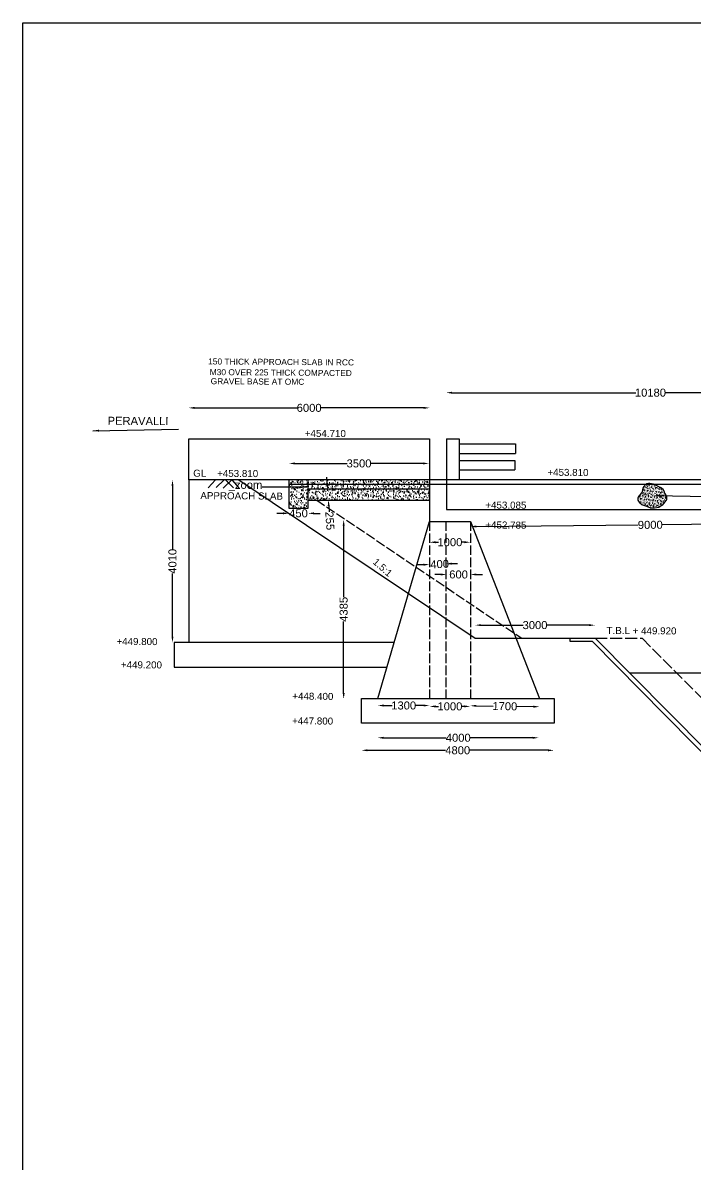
# Model space of a CAD drawing. Header units: millimetres. Extents: x 3893 to 82843, y 1293 to 64748.
# Drawn here: x 3893 to 20692, y 36235 to 64748 of the extents above; entities that cross this region are included whole.
import ezdxf

# ---------------------------------------------------------------- set-up
doc = ezdxf.new("R2010")
doc.units = ezdxf.units.MM
doc.header["$MEASUREMENT"] = 0
doc.linetypes.add('ACAD_ISO02W100', pattern=[15, 12, -3])
for name, color, linetype in [('DIMENSION', 7, 'Continuous'), ('DRAWING', 7, 'Continuous'), ('TEXT', 7, 'Continuous')]:
    doc.layers.add(name, color=color, linetype=linetype)
doc.styles.get("Standard").update_dxf_attribs({"font": 'arial.ttf'})
doc.dimstyles.get("Standard").update_dxf_attribs({"dimtxt": 200, "dimasz": 150, "dimexe": 0.18, "dimexo": 0.0625, "dimgap": 0.09, "dimtad": 0, "dimdec": 0, "dimzin": 0, "dimdsep": 46, "dimtxsty": 'Standard', "dimcen": 0.09, "dimse1": 1, "dimse2": 1, "dimadec": 0, "dimazin": 0, "dimtfac": 1, "dimtdec": 0, "dimtofl": 0, "dimtmove": 0, "dimatfit": 3, "dimfxl": 1, "dimtolj": 1, "dimtzin": 0, "dimarcsym": 0})

# ---------------------------------------------------------------- blocks, each defined once
blk = doc.blocks.new('*D2')
at = {"layer": 'Defpoints', "color": 0, "transparency": 16777216}
for p in [(14055, 51764), (15074, 51772), (15074, 51764)]:
    blk.add_point(p, dxfattribs=at)
at = {"layer": 'DIMENSION', "color": 0, "lineweight": -2, "transparency": 16777216}
for p, q in [((14205, 51772), (14275, 51772)), ((14924, 51772), (14853, 51772))]:
    blk.add_line(p, q, dxfattribs=at)
at = {"layer": 'DIMENSION', "color": 0, "transparency": 16777216}
for points in [[(14205, 51797), (14205, 51747), (14055, 51772)], [(14924, 51797), (14924, 51747), (15074, 51772)]]:
    blk.add_solid(points, dxfattribs=at)
at = {"layer": 'DIMENSION', "color": 0, "transparency": 16777216, "insert": (14564, 51772), "char_height": 200, "attachment_point": 5}
blk.add_mtext('\\A1;1000', dxfattribs=at)
blk = doc.blocks.new('*D3')
at = {"layer": 'Defpoints', "color": 0, "transparency": 16777216}
for p in [(14055, 51198), (14457, 51232), (14458, 51214)]:
    blk.add_point(p, dxfattribs=at)
at = {"layer": 'DIMENSION', "color": 0, "lineweight": -2, "transparency": 16777216}
for p, q in [((13904, 51210), (13754, 51204)), ((14607, 51238), (14757, 51243))]:
    blk.add_line(p, q, dxfattribs=at)
at = {"layer": 'DIMENSION', "color": 0, "transparency": 16777216}
for points in [[(13903, 51235), (13905, 51185), (14054, 51216)], [(14606, 51262), (14608, 51213), (14457, 51232)]]:
    blk.add_solid(points, dxfattribs=at)
at = {"layer": 'DIMENSION', "color": 0, "transparency": 16777216, "insert": (14307, 51226), "char_height": 200, "attachment_point": 5, "rotation": 2.2673}
blk.add_mtext('\\A1;400', dxfattribs=at)
blk = doc.blocks.new('*D4')
at = {"layer": 'Defpoints', "color": 0, "transparency": 16777216}
for p in [(14486, 50910), (15074, 50966), (15074, 50910)]:
    blk.add_point(p, dxfattribs=at)
at = {"layer": 'DIMENSION', "color": 0, "lineweight": -2, "transparency": 16777216}
for p, q in [((14336, 50966), (14186, 50966)), ((15224, 50966), (15374, 50966))]:
    blk.add_line(p, q, dxfattribs=at)
at = {"layer": 'DIMENSION', "color": 0, "transparency": 16777216}
for points in [[(14336, 50991), (14336, 50941), (14486, 50966)], [(15224, 50991), (15224, 50941), (15074, 50966)]]:
    blk.add_solid(points, dxfattribs=at)
at = {"layer": 'DIMENSION', "color": 0, "transparency": 16777216, "insert": (14780, 50966), "char_height": 200, "attachment_point": 5}
blk.add_mtext('\\A1;600', dxfattribs=at)
blk = doc.blocks.new('*D5')
at = {"layer": 'Defpoints', "color": 0, "transparency": 16777216}
for p in [(12763, 47869), (14055, 47869), (14055, 47693)]:
    blk.add_point(p, dxfattribs=at)
at = {"layer": 'DIMENSION', "color": 0, "lineweight": -2, "transparency": 16777216}
for p, q in [((12913, 47693), (13120, 47693)), ((13905, 47693), (13698, 47693))]:
    blk.add_line(p, q, dxfattribs=at)
at = {"layer": 'DIMENSION', "color": 0, "transparency": 16777216}
for points in [[(12913, 47718), (12913, 47668), (12763, 47693)], [(13905, 47718), (13905, 47668), (14055, 47693)]]:
    blk.add_solid(points, dxfattribs=at)
at = {"layer": 'DIMENSION', "color": 0, "transparency": 16777216, "insert": (13409, 47693), "char_height": 200, "attachment_point": 5}
blk.add_mtext('\\A1;1300', dxfattribs=at)
blk = doc.blocks.new('*D6')
at = {"layer": 'Defpoints', "color": 0, "transparency": 16777216}
for p in [(14055, 47869), (15074, 47869), (15074, 47671)]:
    blk.add_point(p, dxfattribs=at)
at = {"layer": 'DIMENSION', "color": 0, "lineweight": -2, "transparency": 16777216}
for p, q in [((14205, 47671), (14275, 47671)), ((14924, 47671), (14853, 47671))]:
    blk.add_line(p, q, dxfattribs=at)
at = {"layer": 'DIMENSION', "color": 0, "transparency": 16777216}
for points in [[(14205, 47696), (14205, 47646), (14055, 47671)], [(14924, 47696), (14924, 47646), (15074, 47671)]]:
    blk.add_solid(points, dxfattribs=at)
at = {"layer": 'DIMENSION', "color": 0, "transparency": 16777216, "insert": (14564, 47671), "char_height": 200, "attachment_point": 5}
blk.add_mtext('\\A1;1000', dxfattribs=at)
blk = doc.blocks.new('*D7')
at = {"layer": 'Defpoints', "color": 0, "transparency": 16777216}
for p in [(15074, 47894), (16801, 47662), (16804, 47869)]:
    blk.add_point(p, dxfattribs=at)
at = {"layer": 'DIMENSION', "color": 0, "lineweight": -2, "transparency": 16777216}
for p, q in [((15221, 47685), (15647, 47679)), ((16651, 47664), (16225, 47670))]:
    blk.add_line(p, q, dxfattribs=at)
at = {"layer": 'DIMENSION', "color": 0, "transparency": 16777216}
for points in [[(15221, 47710), (15221, 47660), (15071, 47687)], [(16652, 47689), (16651, 47639), (16801, 47662)]]:
    blk.add_solid(points, dxfattribs=at)
at = {"layer": 'DIMENSION', "color": 0, "transparency": 16777216, "insert": (15936, 47675), "char_height": 200, "attachment_point": 5, "rotation": 359.1611}
blk.add_mtext('\\A1;1700', dxfattribs=at)
blk = doc.blocks.new('*D8')
at = {"layer": 'Defpoints', "color": 0, "transparency": 16777216}
for p in [(12762, 46887), (16781, 46887), (16781, 46887)]:
    blk.add_point(p, dxfattribs=at)
at = {"layer": 'DIMENSION', "color": 0, "lineweight": -2, "transparency": 16777216}
for p, q in [((12912, 46887), (14469, 46887)), ((16631, 46887), (15074, 46887))]:
    blk.add_line(p, q, dxfattribs=at)
at = {"layer": 'DIMENSION', "color": 0, "transparency": 16777216}
for points in [[(12912, 46912), (12912, 46862), (12762, 46887)], [(16631, 46912), (16631, 46862), (16781, 46887)]]:
    blk.add_solid(points, dxfattribs=at)
at = {"layer": 'DIMENSION', "color": 0, "transparency": 16777216, "insert": (14772, 46887), "char_height": 200, "attachment_point": 5}
blk.add_mtext('\\A1;4000', dxfattribs=at)
blk = doc.blocks.new('*D9')
at = {"layer": 'Defpoints', "color": 0, "transparency": 16777216}
for p in [(12352, 47250), (17165, 47250), (17165, 46574)]:
    blk.add_point(p, dxfattribs=at)
at = {"layer": 'DIMENSION', "color": 0, "lineweight": -2, "transparency": 16777216}
for p, q in [((12502, 46574), (14456, 46574)), ((17015, 46574), (15061, 46574))]:
    blk.add_line(p, q, dxfattribs=at)
at = {"layer": 'DIMENSION', "color": 0, "transparency": 16777216}
for points in [[(12502, 46599), (12502, 46549), (12352, 46574)], [(17015, 46599), (17015, 46549), (17165, 46574)]]:
    blk.add_solid(points, dxfattribs=at)
at = {"layer": 'DIMENSION', "color": 0, "transparency": 16777216, "insert": (14759, 46574), "char_height": 200, "attachment_point": 5}
blk.add_mtext('\\A1;4800', dxfattribs=at)
blk = doc.blocks.new('*D79')
at = {"layer": 'Defpoints', "color": 0, "transparency": 16777216}
for p in [(14056, 55128), (8038, 54351), (14056, 54351)]:
    blk.add_point(p, dxfattribs=at)
at = {"layer": 'DIMENSION', "color": 0, "lineweight": -2, "transparency": 16777216}
for p, q in [((8188, 55128), (10748, 55128)), ((13906, 55128), (11346, 55128))]:
    blk.add_line(p, q, dxfattribs=at)
at = {"layer": 'DIMENSION', "color": 0, "transparency": 16777216}
for points in [[(8188, 55153), (8188, 55103), (8038, 55128)], [(13906, 55153), (13906, 55103), (14056, 55128)]]:
    blk.add_solid(points, dxfattribs=at)
at = {"layer": 'DIMENSION', "color": 0, "transparency": 16777216, "insert": (11047, 55128), "char_height": 200, "attachment_point": 5}
blk.add_mtext('\\A1;6000', dxfattribs=at)
blk = doc.blocks.new('*D80')
at = {"layer": 'Defpoints', "color": 0, "transparency": 16777216}
for p in [(14042, 53740), (10543, 53327), (14042, 53327)]:
    blk.add_point(p, dxfattribs=at)
at = {"layer": 'DIMENSION', "color": 0, "lineweight": -2, "transparency": 16777216}
for p, q in [((10693, 53740), (11995, 53740)), ((13892, 53740), (12591, 53740))]:
    blk.add_line(p, q, dxfattribs=at)
at = {"layer": 'DIMENSION', "color": 0, "transparency": 16777216}
for points in [[(10693, 53765), (10693, 53715), (10543, 53740)], [(13892, 53765), (13892, 53715), (14042, 53740)]]:
    blk.add_solid(points, dxfattribs=at)
at = {"layer": 'DIMENSION', "color": 0, "transparency": 16777216, "insert": (12293, 53740), "char_height": 200, "attachment_point": 5}
blk.add_mtext('\\A1;3500', dxfattribs=at)
blk = doc.blocks.new('*D81')
at = {"layer": 'Defpoints', "color": 0, "transparency": 16777216}
for p in [(10543, 52585), (11019, 52585), (11019, 52494)]:
    blk.add_point(p, dxfattribs=at)
at = {"layer": 'DIMENSION', "color": 0, "lineweight": -2, "transparency": 16777216}
for p, q in [((10393, 52494), (10243, 52494)), ((11169, 52494), (11319, 52494))]:
    blk.add_line(p, q, dxfattribs=at)
at = {"layer": 'DIMENSION', "color": 0, "transparency": 16777216}
for points in [[(10393, 52519), (10393, 52469), (10543, 52494)], [(11169, 52519), (11169, 52469), (11019, 52494)]]:
    blk.add_solid(points, dxfattribs=at)
at = {"layer": 'DIMENSION', "color": 0, "transparency": 16777216, "insert": (10781, 52494), "char_height": 200, "attachment_point": 5}
blk.add_mtext('\\A1;450', dxfattribs=at)
blk = doc.blocks.new('*D82')
at = {"layer": 'Defpoints', "color": 0, "transparency": 16777216}
for p in [(11449, 53094), (11469, 52825), (11526, 52829)]:
    blk.add_point(p, dxfattribs=at)
at = {"layer": 'DIMENSION', "color": 0, "lineweight": -2, "transparency": 16777216}
for p, q in [((11496, 53248), (11485, 53398)), ((11536, 52679), (11547, 52530))]:
    blk.add_line(p, q, dxfattribs=at)
at = {"layer": 'DIMENSION', "color": 0, "transparency": 16777216}
for points in [[(11521, 53250), (11471, 53246), (11507, 53098)], [(11561, 52681), (11511, 52678), (11526, 52829)]]:
    blk.add_solid(points, dxfattribs=at)
at = {"layer": 'DIMENSION', "color": 0, "transparency": 16777216, "insert": (11563, 52307), "char_height": 200, "attachment_point": 5, "rotation": 274.0607}
blk.add_mtext('\\A1;255', dxfattribs=at)
blk = doc.blocks.new('*D83')
at = {"layer": 'Defpoints', "color": 0, "transparency": 16777216}
for p in [(11963, 52335), (11909, 47857), (11963, 47857)]:
    blk.add_point(p, dxfattribs=at)
at = {"layer": 'DIMENSION', "color": 0, "lineweight": -2, "transparency": 16777216}
for p, q in [((11909, 52185), (11909, 50399)), ((11909, 48007), (11909, 49792))]:
    blk.add_line(p, q, dxfattribs=at)
at = {"layer": 'DIMENSION', "color": 0, "transparency": 16777216}
for points in [[(11884, 52185), (11934, 52185), (11909, 52335)], [(11884, 48007), (11934, 48007), (11909, 47857)]]:
    blk.add_solid(points, dxfattribs=at)
at = {"layer": 'DIMENSION', "color": 0, "transparency": 16777216, "insert": (11909, 50096), "char_height": 200, "attachment_point": 5, "rotation": 90}
blk.add_mtext('\\A1;4385', dxfattribs=at)
blk = doc.blocks.new('*D84')
at = {"layer": 'Defpoints', "color": 0, "transparency": 16777216}
for p in [(18189, 49701), (15191, 49373), (18189, 49373)]:
    blk.add_point(p, dxfattribs=at)
at = {"layer": 'DIMENSION', "color": 0, "lineweight": -2, "transparency": 16777216}
for p, q in [((15341, 49701), (16391, 49701)), ((18039, 49701), (16988, 49701))]:
    blk.add_line(p, q, dxfattribs=at)
at = {"layer": 'DIMENSION', "color": 0, "transparency": 16777216}
for points in [[(15341, 49726), (15341, 49676), (15191, 49701)], [(18039, 49726), (18039, 49676), (18189, 49701)]]:
    blk.add_solid(points, dxfattribs=at)
at = {"layer": 'DIMENSION', "color": 0, "transparency": 16777216, "insert": (16690, 49701), "char_height": 200, "attachment_point": 5}
blk.add_mtext('\\A1;3000', dxfattribs=at)
blk = doc.blocks.new('*D85')
at = {"layer": 'Defpoints', "color": 0, "transparency": 16777216}
for p in [(15074, 52293), (24063, 52378), (24064, 52248)]:
    blk.add_point(p, dxfattribs=at)
at = {"layer": 'DIMENSION', "color": 0, "lineweight": -2, "transparency": 16777216}
for p, q in [((15225, 52165), (19271, 52203)), ((23914, 52247), (19868, 52209))]:
    blk.add_line(p, q, dxfattribs=at)
at = {"layer": 'DIMENSION', "color": 0, "transparency": 16777216}
for points in [[(15225, 52190), (15226, 52140), (15075, 52164)], [(23914, 52272), (23914, 52222), (24064, 52248)]]:
    blk.add_solid(points, dxfattribs=at)
at = {"layer": 'DIMENSION', "color": 0, "transparency": 16777216, "insert": (19570, 52206), "char_height": 200, "attachment_point": 5, "rotation": 0.5374}
blk.add_mtext('\\A1;9000', dxfattribs=at)
blk = doc.blocks.new('*D93')
at = {"layer": 'Defpoints', "color": 0, "transparency": 16777216}
for p in [(14468, 55448), (24679, 55508), (24679, 55448)]:
    blk.add_point(p, dxfattribs=at)
at = {"layer": 'DIMENSION', "color": 0, "lineweight": -2, "transparency": 16777216}
for p, q in [((14618, 55508), (19207, 55508)), ((24529, 55508), (19940, 55508))]:
    blk.add_line(p, q, dxfattribs=at)
at = {"layer": 'DIMENSION', "color": 0, "transparency": 16777216}
for points in [[(14618, 55533), (14618, 55483), (14468, 55508)], [(24529, 55533), (24529, 55483), (24679, 55508)]]:
    blk.add_solid(points, dxfattribs=at)
at = {"layer": 'DIMENSION', "color": 0, "transparency": 16777216, "insert": (19574, 55508), "char_height": 200, "attachment_point": 5}
blk.add_mtext('\\A1;10180', dxfattribs=at)
blk = doc.blocks.new('*D106')
at = {"layer": 'Defpoints', "color": 0, "transparency": 16777216}
for p in [(7632, 53327), (8038, 53327), (8038, 49265)]:
    blk.add_point(p, dxfattribs=at)
at = {"layer": 'DIMENSION', "color": 0, "lineweight": -2, "transparency": 16777216}
for p, q in [((7632, 53177), (7632, 51598)), ((7632, 49415), (7632, 50994))]:
    blk.add_line(p, q, dxfattribs=at)
at = {"layer": 'DIMENSION', "color": 0, "transparency": 16777216}
for points in [[(7607, 53177), (7657, 53177), (7632, 53327)], [(7607, 49415), (7657, 49415), (7632, 49265)]]:
    blk.add_solid(points, dxfattribs=at)
at = {"layer": 'DIMENSION', "color": 0, "transparency": 16777216, "insert": (7632, 51296), "char_height": 200, "attachment_point": 5, "rotation": 90}
blk.add_mtext('\\A1;4010', dxfattribs=at)

msp = doc.modelspace()

# ---------------------------------------------------------------- hatches: boundary and pattern name
at = {"layer": 'DRAWING'}
h = msp.add_hatch(dxfattribs=at)
h.set_pattern_fill('AR-CONC', color=256, scale=25, style=0)
h.set_pattern_definition([(50, (0, 0), (179.31505, -15.68803), [18.75, -206.25]), (355, (0, 0), (-34.68783, 188.04803), [15, -165]), (100.4514, (14.94, -1.3), (144.62735, 172.3599), [15.93505, -175.2855]), (46.1842, (0, 50), (266.8103, -41.37975), [28.125, -309.375]), (96.6356, (22.23, 46.55), (233.6657, 243.5295), [23.9026, -262.9282]), (351.1842, (0, 50), (233.6655, 243.5297), [22.5, -247.5]), (21, (25, 37.5), (149.22676, -100.65472), [18.75, -206.25]), (326, (25, 37.5), (60.82883, 181.2875), [15, -165]), (71.4514, (37.44, 29.11), (210.05566, 80.6326), [15.93505, -175.2855]), (37.5, (0, 0), (3.039964, 83.22346), [0, -163, 0, -167.5, 0, -165.625]), (7.5, (0, 0), (65.76738, 98.60293), [0, -95.5, 0, -159.25, 0, -63.125]), (327.5, (-55.75, 0), (133.45561, -5.63872), [0, -62.5, 0, -195, 0, -258.75]), (317.5, (-80.75, 0), (145.79654, 25.02625), [0, -81.25, 0, -129.5, 0, -183.75])])
h.paths.add_polyline_path([(11018.6, 53327.3), (10543.3, 53327.3), (10543.3, 53224.1), (11018.6, 53224.1)])
h.paths.add_polyline_path([(11018.6, 53224.1), (10543.3, 53224.1), (10543.3, 52623.2), (11018.6, 52623.2)])
h.paths.add_polyline_path([(14055.3, 53224.1), (11018.6, 53224.1), (11018.6, 53094.2), (14055.2, 53094.2)])
h.paths.add_polyline_path([(14055.2, 53094.2), (11018.6, 53094.2), (11018.6, 52825), (14055, 52825)])
h.paths.add_polyline_path([(14055.3, 53327.3), (11986.5, 53327.3), (11018.6, 53327.3), (11018.6, 53224.1), (14055.3, 53224.1)])
h = msp.add_hatch(dxfattribs=at)
h.set_pattern_fill('AR-CONC', color=256, scale=10, style=0)
h.set_pattern_definition([(50, (0, 0), (71.72602, -6.275213), [7.5, -82.5]), (355, (0, 0), (-13.87513, 75.21921), [6, -66]), (100.4514, (5.98, -0.52), (57.85094, 68.94395), [6.37402, -70.11421]), (46.1842, (0, 20), (106.7241, -16.5519), [11.25, -123.75]), (96.6356, (8.89, 18.62), (93.46627, 97.41179), [9.56103, -105.1713]), (351.1842, (0, 20), (93.4662, 97.41186), [9, -99]), (21, (10, 15), (59.690705, -40.26189), [7.5, -82.5]), (326, (10, 15), (24.33153, 72.515), [6, -66]), (71.4514, (14.974, 11.645), (84.02226, 32.25305), [6.37402, -70.11421]), (37.5, (0, 0), (1.215986, 33.289385), [0, -65.2, 0, -67, 0, -66.25]), (7.5, (0, 0), (26.306954, 39.441171), [0, -38.2, 0, -63.7, 0, -25.25]), (327.5, (-22.3, 0), (53.382244, -2.255487), [0, -25, 0, -78, 0, -103.5]), (317.5, (-32.3, 0), (58.318617, 10.0105), [0, -32.5, 0, -51.8, 0, -73.5])])
h.paths.add_polyline_path([(19906.7, 53053.1), (19874, 53113.9), (19830.5, 53140), (19776.1, 53168.3), (19713, 53196.5), (19657.8, 53224.1), (19468.7, 53224.1), (19451.8, 53211.7), (19434.4, 53194.4), (19414.8, 53168.3), (19393.1, 53124.8), (19384.4, 53081.3), (19371.3, 53016.1), (19319.1, 52959.6), (19288.6, 52937.8), (19273.4, 52909.6), (19264.7, 52879.1), (19271.2, 52827), (19279.9, 52800.9), (19319.1, 52748.7), (19356.1, 52709.6), (19410.5, 52685.7), (19482.3, 52661.8), (19584.6, 52622.6), (19678.2, 52620.5), (19780.5, 52635.7), (19865.3, 52694.4), (19937.1, 52779.1), (19976.3, 52842.2), (19976.3, 52887.8), (19976.3, 52918.3), (19926.3, 53000.9)])

# ---------------------------------------------------------------- linework, layer by layer
msp.add_lwpolyline([(82842.7, 1293.3), (3892.9, 1293.3), (3892.9, 64747.6), (82842.7, 64747.6)], close=True)
for points in [[(14481.6, 54351.6), (14481.6, 52593.5), (45051.1, 52593.5), (45051.1, 54365.8), (44724.3, 54365.8), (44724.3, 53327.3), (11986.5, 53327.3), (8037.9, 53327.3), (8037.9, 54351.1), (14056, 54351.1), (14054.6, 52293.4)], [(14481.6, 54351.6), (14792.3, 54351.6), (14792.3, 53327.3)], [(14792.3, 54229.4), (16200.4, 54229.4)], [(16200.4, 54229.4), (16200.4, 53988.8)], [(14792.3, 53988.8), (16200.4, 53988.8)], [(14792.3, 53812.3), (16189.7, 53812.3)], [(16189.7, 53812.3), (16189.7, 53582.3)], [(8037.9, 53327.3), (8037.9, 49264.8)], [(8706.9, 53327.3), (8527.7, 53134.8)], [(8926.8, 53327.3), (8727.3, 53142.9)], [(9118.3, 53327.3), (8902.4, 53122.6)], [(8959.4, 53327.3), (9154.9, 53130.7)], [(9118.3, 53327.3), (9293.4, 53130.7)], [(9289.4, 53327.3), (15190.7, 49373), (18188.9, 49373), (23749.9, 43774.2), (35649, 43774.2), (41262.6, 49409.3), (41877.2, 49409.3), (41877.2, 49308.3), (41309.3, 49308.3), (35688.3, 43650.5), (26385.7, 43650.5), (23703.1, 43650.5), (19926.7, 47470.3), (18126.5, 49293.8), (17566.4, 49293.8), (17566.4, 49373)], [(10543.3, 53327.3), (10543.3, 52623.2), (11018.6, 52623.2), (11018.6, 53327.3)], [(10543.3, 53224.1), (48947, 53224.1), (48947, 53319.3), (44724.3, 53327.3)], [(14792.3, 53582.3), (16189.7, 53582.3)], [(14055.2, 53094.2), (11018.6, 53094.2)], [(11018.6, 52825), (14055, 52825)], [(12762.7, 47869.1), (14054.6, 52293.4), (15074.1, 52293.4), (16804.3, 47869.1)], [(13170.2, 49264.8), (7671.3, 49264.8), (7671.3, 48648.4), (12990.3, 48648.4)], [(19047, 48509), (40365.7, 48509)]]:
    msp.add_lwpolyline(points, dxfattribs=at)
for points in [[(19264.7, 52879.1), (19273.4, 52909.6), (19288.6, 52937.8), (19319.1, 52959.6), (19371.3, 53016.1), (19384.4, 53081.3), (19393.1, 53124.8), (19414.8, 53168.3), (19434.4, 53194.4), (19451.8, 53211.7), (19484.5, 53235.7), (19521.5, 53250.9), (19562.8, 53250.9), (19643.3, 53231.3), (19713, 53196.5), (19776.1, 53168.3), (19830.5, 53140), (19874, 53113.9), (19906.7, 53053.1), (19926.3, 53000.9), (19976.3, 52918.3), (19976.3, 52887.8), (19976.3, 52842.2), (19937.1, 52779.1), (19865.3, 52694.4), (19780.5, 52635.7), (19678.2, 52620.5), (19584.6, 52622.6), (19482.3, 52661.8), (19410.5, 52685.7), (19356.1, 52709.6), (19319.1, 52748.7), (19279.9, 52800.9), (19271.2, 52827)], [(12352.3, 47869.1), (17165.2, 47869.1), (17165.2, 47250.4), (12352.3, 47250.4)]]:
    msp.add_lwpolyline(points, close=True, dxfattribs=at)
at = {"layer": 'DRAWING', "linetype": 'ACAD_ISO02W100', "ltscale": 20}
for points in [[(11235.1, 52825), (16360, 49373)], [(14054.6, 52293.4), (14054.6, 47869.1)], [(14457.8, 52293.4), (14457.8, 47869.1)], [(15074.1, 52293.4), (15074.1, 47869.1)]]:
    msp.add_lwpolyline(points, dxfattribs=at)
at = {"layer": 'DRAWING', "linetype": 'ACAD_ISO02W100', "ltscale": 25}
msp.add_lwpolyline([(18188.9, 49373), (19363.5, 49373), (24955.6, 43774.2)], dxfattribs=at)

# ---------------------------------------------------------------- texts
at = {"layer": 'DIMENSION', "insert": (9875.7, 53048.2), "char_height": 200, "attachment_point": 9}
msp.add_mtext("\\A1;'_zoom ", dxfattribs=at)
at = {"layer": 'TEXT'}
for s, height, rotation, p in [('150 THICK APPROACH SLAB IN RCC', 150, 359.594, (8522.6, 56214)), ('M30 OVER 225 THICK COMPACTED', 150, 359.594, (8561.8, 55947.8)), ('GRAVEL BASE AT OMC', 150, 359.594, (8585.3, 55720.8)), ('PERAVALLI', 200, 359.594, (6010.5, 54707.5)), ('+454.710', 175, 359.594, (10937.4, 54406.1)), ('+453.810', 175, 359.594, (16999.5, 53433)), ('GL    +453.810', 175, 359.594, (8149.2, 53410.4)), ('APPROACH SLAB', 175, 359.594, (8328.3, 52850.3)), ('+453.085', 175, 359.594, (15448.4, 52615.7)), ('+452.785', 175, 359.594, (15448.7, 52118.4)), ('1.5:1', 175, 318.44209, (12621.5, 51256.9)), ('T.B.L + 449.920', 175, 359.594, (18477.3, 49480.6)), ('+449.800', 175, 359.594, (6231, 49208.8)), ('+449.200', 175, 359.594, (6342.7, 48626.1)), ('+448.400', 175, 359.594, (10625.3, 47839.6)), ('+447.800', 175, 359.594, (10619, 47223.9))]:
    msp.add_text(s, height=height, rotation=rotation, dxfattribs=at).set_placement(p)

# ---------------------------------------------------------------- dimensions: what is measured, and where the dimension line sits
at = {"layer": 'DIMENSION'}
for p1, p2, distance, text, picture, middle in [((14468.4, 55448), (24678.8, 55448), 59.9, '10180', '*D93', (19573.6, 55507.9)), ((8037.9, 54351.1), (14056, 54351.1), 776.6, '6000', '*D79', (11046.9, 55127.7)), ((10543.3, 53327.3), (14042.4, 53327.3), 412.9, '3500', '*D80', (12292.8, 53740.2)), ((8037.9, 49264.8), (8037.9, 53327.3), 405.9, '4010', '*D106', (7632, 51296)), ((11449.5, 53094.2), (11468.6, 52825), 57.2, '255', '*D82', (11562.7, 52306.9)), ((10543.3, 52585), (11018.6, 52585), -91.4, '450', '*D81', (10780.9, 52493.6)), ((11963.2, 52334.6), (11963.2, 47856.8), -53.8, '4385', '*D83', (11909.4, 50095.7)), ((15074.1, 52293.4), (24062.9, 52377.7), -129.4, '9000', '*D85', (19569.7, 52206.2)), ((14054.6, 51764.4), (15074.1, 51764.4), 8, '1000', '*D2', (14564.4, 51772.4)), ((14485.9, 50910.5), (15074.1, 50910.5), 55.9, '600', '*D4', (14780, 50966.3)), ((15190.7, 49373), (18188.9, 49373), 327.6, '3000', '*D84', (16689.8, 49700.6)), ((12762.7, 47869.1), (14054.6, 47869.1), -176.1, '1300', '*D5', (13408.7, 47693)), ((14054.6, 47869.1), (15074.1, 47869.1), -198.5, '1000', '*D6', (14564.4, 47670.6)), ((15074.1, 47894.5), (16804.3, 47869.1), -207.2, '1700', '*D7', (15936.2, 47674.7)), ((12352.3, 47250.4), (17165.2, 47250.4), -676.7, '4800', '*D9', (14758.8, 46573.8)), ((12762.5, 46887.2), (16781.3, 46887.2), 0, '4000', '*D8', (14771.9, 46887.2))]:
    dim = msp.add_aligned_dim(p1=p1, p2=p2, distance=distance, text=text, dimstyle='Standard', dxfattribs=at)
    dim.commit()
    dim.dimension.update_dxf_attribs({"geometry": picture, "text_midpoint": middle})
dim = msp.add_linear_dim(base=(14457, 51231.6), p1=(14054.6, 51197.8), p2=(14457.8, 51213.7), angle=2.2673, text='400', dimstyle='Standard', dxfattribs=at)
dim.commit()
dim.dimension.update_dxf_attribs({"geometry": '*D3', "text_midpoint": (14307.2, 51225.6), "dimtype": 161})

# ---------------------------------------------------------------- leaders
for points in [[(5643.2, 54557.2), (7781.3, 54598.1)], [(19680.9, 52941.8), (21012.1, 52917.4)]]:
    msp.add_leader(points, dimstyle='Standard', override={"dimgap": 0.09, "dimtad": 0}, dxfattribs=at)
at = {"layer": 'DIMENSION', "annotation_type": 0, "has_hookline": 1, "hookline_direction": 1, "text_width": 861.7}
msp.add_leader([(10978.3, 53151.5), (9875.8, 53148.2)], dimstyle='Standard', override={"dimgap": 0.09, "dimtad": 0}, dxfattribs=at)

doc.saveas('drawing.dxf')
